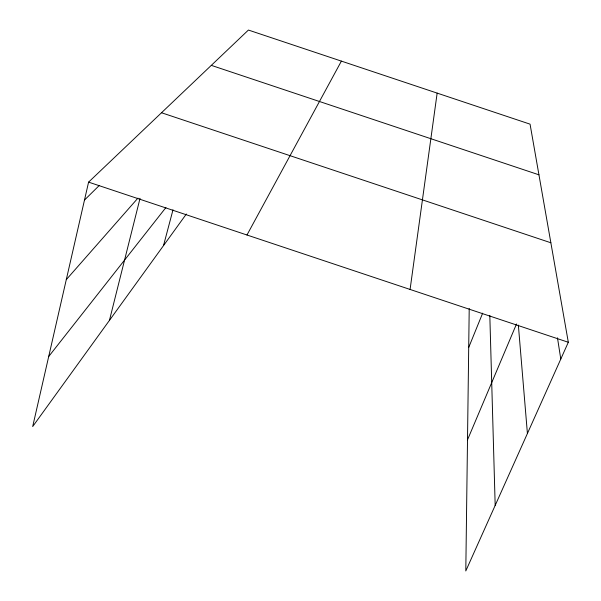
<?xml version="1.0" encoding="UTF-8"?>
<svg xmlns="http://www.w3.org/2000/svg" width="601" height="601" viewBox="0 0 601 601"><rect width="100%" height="100%" fill="white"/><g stroke="black" fill="none" stroke-linecap="round" stroke-linejoin="round"><path stroke-width="0.9" d="M469.216 308.456L465.798 570.95L568.313 342.269L530.059 124.152L248.423 30.05L88.587 182.133L32.687 426.552L186.34 214.031M410.077 289.457L437.152 93.11M109.435 320.401L140.048 198.315M163.51 245.606L173.005 209.794M468.705 347.468L482.663 313.159M467.503 439.857L516.514 323.984M246.973 235.006L341.391 61.114M48.711 356.498L165.921 207.525M66.283 279.653L137.945 198.112M84.478 200.073L99.067 185.671M88.587 182.133L568.313 342.269M211.312 65.366L538.947 174.816M161.511 112.748L550.862 242.774M557.473 337.822L560.786 359.052M518.355 325.103L527.415 433.509M489.815 315.435L495.179 505.411"/></g></svg>
